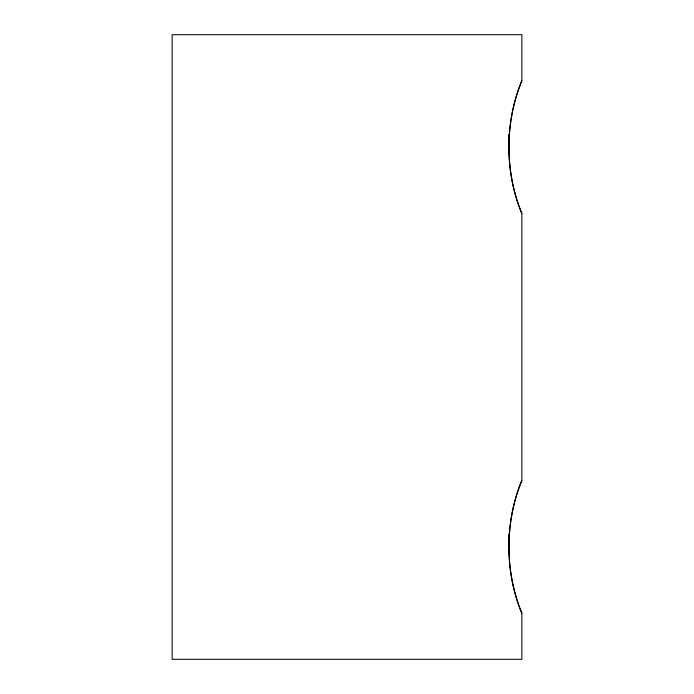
<?xml version="1.0" encoding="UTF-8"?>
<svg xmlns="http://www.w3.org/2000/svg" width="694" height="694" viewBox="0 0 694 694"><rect width="100%" height="100%" fill="white"/><g stroke="black" fill="none" stroke-linecap="round" stroke-linejoin="round"><path stroke-width="1.04" d="M521.853 213.483C504.92 172.719 504.321 122.508 521.853 80.773L521.853 34.7L172.147 34.7L172.147 659.3L521.853 659.3L521.853 613.227C504.607 571.197 504.486 522.521 521.853 480.517L521.853 213.483C504.33 171.67 504.911 121.615 521.853 80.773M521.853 613.227C504.633 572.68 504.746 521.107 521.853 480.517M508.581 134.783A65.644 5.769 90 0 1 508.676 147.128M508.581 534.527A65.644 5.786 90 0 1 508.676 546.872"/></g></svg>
